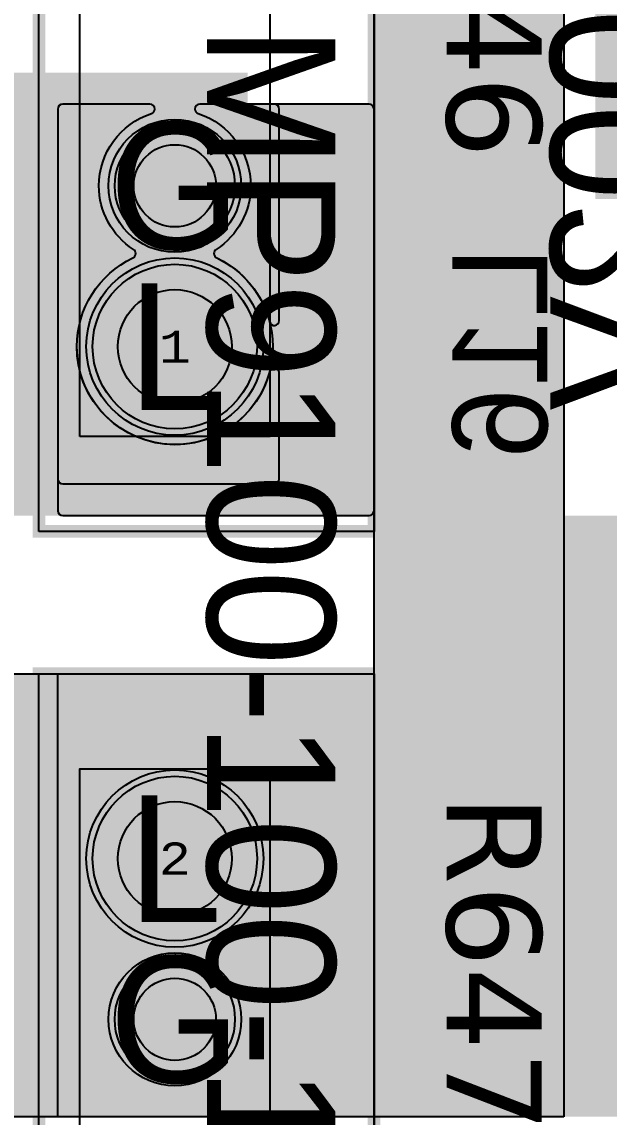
# Model space of a CAD drawing. Extents: x -28 to 199, y -61 to 255.
# Drawn here: x 20.93 to 30.22, y 27.5 to 44.8 of the extents above; entities that cross this region are included whole.
import ezdxf
from ezdxf.enums import TextEntityAlignment as Align

# ---------------------------------------------------------------- set-up
doc = ezdxf.new("R2010")
doc.units = 0
doc.header["$MEASUREMENT"] = 0
for name, color, linetype in [('ASSEMBLY_OUTLINES_TOP', 102, 'CONTINUOUS'), ('ASSEMBLY_PART_NUMBERS_BTM', 191, 'CONTINUOUS'), ('ASSEMBLY_PART_NUMBERS_TOP', 102, 'CONTINUOUS'), ('ASSEMBLY_REF_DES_TOP', 102, 'CONTINUOUS'), ('DRILL_DRAWING', 21, 'CONTINUOUS'), ('GENERATED_SILKSCREEN_BTM', 255, 'CONTINUOUS'), ('GENERATED_SILKSCREEN_TOP', 140, 'CONTINUOUS'), ('MOUNTING_HOLE_PADS_LAYER14', 150, 'CONTINUOUS'), ('MOUNTING_HOLE_PADS_LAYER17', 10, 'CONTINUOUS'), ('MOUNTING_HOLE_PADS_LAYER_2', 230, 'CONTINUOUS'), ('MOUNTING_HOLE_PADS_LAYER_3', 81, 'CONTINUOUS'), ('MOUNTING_HOLES_LAYER_2', 42, 'CONTINUOUS'), ('MOUNTING_HOLES_LAYER_3', 42, 'CONTINUOUS'), ('MOUNTING_HOLES_LAYER_BOT21', 42, 'CONTINUOUS'), ('MOUNTING_HOLES_LAYER_TOP', 42, 'CONTINUOUS'), ('PART_HOLES_LAYER_2', 30, 'CONTINUOUS'), ('PART_HOLES_LAYER_3', 30, 'CONTINUOUS'), ('PART_HOLES_LAYER_BOTTOM', 30, 'CONTINUOUS'), ('PART_HOLES_LAYER_TOP', 30, 'CONTINUOUS'), ('PART_PADS_LAYER_2', 230, 'CONTINUOUS'), ('PART_PADS_LAYER_3', 81, 'CONTINUOUS'), ('PART_PADS_LAYER_BOTTOM', 10, 'CONTINUOUS'), ('PART_PADS_LAYER_TOP', 150, 'CONTINUOUS'), ('PIN_NUMBERS_BTM', 8, 'CONTINUOUS'), ('PIN_NUMBERS_TOP', 8, 'CONTINUOUS'), ('PLACEMENT_OUTLINES_TOP', 130, 'CONTINUOUS'), ('PLANE_DATA_LAYER_2', 230, 'CONTINUOUS'), ('PLANE_DATA_LAYER_3', 81, 'CONTINUOUS'), ('PLANE_DATA_LAYER_BOTTOM', 10, 'CONTINUOUS'), ('PLANE_DATA_LAYER_TOP', 150, 'CONTINUOUS'), ('PLANE_SHAPES_LAYER_2', 230, 'CONTINUOUS'), ('PLANE_SHAPES_LAYER_3', 81, 'CONTINUOUS'), ('PLANE_SHAPES_LAYER_BOTTOM', 10, 'CONTINUOUS'), ('PLANE_SHAPES_LAYER_TOP', 150, 'CONTINUOUS'), ('SILKSCREEN_OUTLINES_TOP', 150, 'CONTINUOUS'), ('SILKSCREEN_REF_DES_BTM', 211, 'CONTINUOUS'), ('SOLDERMASK_PADS_BTM', 12, 'CONTINUOUS'), ('SOLDERMASK_PADS_TOP', 180, 'CONTINUOUS')]:
    doc.layers.add(name, color=color, linetype=linetype)
doc.styles.add('COURIER_NEW', font='COUR.TTF')
doc.styles.add('VERDANA', font='verdana.TTF')
doc.styles.add('VERIBEST_GERBER_0', font='txt')

msp = doc.modelspace()

# ---------------------------------------------------------------- hatches: boundary and pattern name
at = {"layer": 'MOUNTING_HOLES_LAYER_2'}
h = msp.add_hatch(color=256, dxfattribs=at)
edge = h.paths.add_edge_path()
edge.add_arc((23.35, 42.21), 0.65, 0, 360)
h = msp.add_hatch(color=256, dxfattribs=at)
edge = h.paths.add_edge_path()
edge.add_arc((23.35, 29.04), 0.65, 0, 360)
at = {"layer": 'MOUNTING_HOLES_LAYER_3'}
h = msp.add_hatch(color=256, dxfattribs=at)
edge = h.paths.add_edge_path()
edge.add_arc((23.35, 42.21), 0.65, 0, 360)
h = msp.add_hatch(color=256, dxfattribs=at)
edge = h.paths.add_edge_path()
edge.add_arc((23.35, 29.04), 0.65, 0, 360)
at = {"layer": 'MOUNTING_HOLES_LAYER_BOT21'}
h = msp.add_hatch(color=256, dxfattribs=at)
edge = h.paths.add_edge_path()
edge.add_arc((23.35, 42.21), 0.65, 0, 360)
h = msp.add_hatch(color=256, dxfattribs=at)
edge = h.paths.add_edge_path()
edge.add_arc((23.35, 29.04), 0.65, 0, 360)
at = {"layer": 'MOUNTING_HOLES_LAYER_TOP'}
h = msp.add_hatch(color=256, dxfattribs=at)
edge = h.paths.add_edge_path()
edge.add_arc((23.35, 42.21), 0.65, 0, 360)
h = msp.add_hatch(color=256, dxfattribs=at)
edge = h.paths.add_edge_path()
edge.add_arc((23.35, 29.04), 0.65, 0, 360)
at = {"layer": 'PART_HOLES_LAYER_2'}
h = msp.add_hatch(color=256, dxfattribs=at)
edge = h.paths.add_edge_path()
edge.add_arc((23.35, 39.67), 0.9, 0, 360)
h = msp.add_hatch(color=256, dxfattribs=at)
edge = h.paths.add_edge_path()
edge.add_arc((23.35, 31.58), 0.9, 0, 360)
at = {"layer": 'PART_HOLES_LAYER_3'}
h = msp.add_hatch(color=256, dxfattribs=at)
edge = h.paths.add_edge_path()
edge.add_arc((23.35, 39.67), 0.9, 0, 360)
h = msp.add_hatch(color=256, dxfattribs=at)
edge = h.paths.add_edge_path()
edge.add_arc((23.35, 31.58), 0.9, 0, 360)
at = {"layer": 'PART_HOLES_LAYER_BOTTOM'}
h = msp.add_hatch(color=256, dxfattribs=at)
edge = h.paths.add_edge_path()
edge.add_arc((23.35, 39.67), 0.9, 0, 360)
h = msp.add_hatch(color=256, dxfattribs=at)
edge = h.paths.add_edge_path()
edge.add_arc((23.35, 31.58), 0.9, 0, 360)
at = {"layer": 'PART_HOLES_LAYER_TOP'}
h = msp.add_hatch(color=256, dxfattribs=at)
edge = h.paths.add_edge_path()
edge.add_arc((23.35, 39.67), 0.9, 0, 360)
h = msp.add_hatch(color=256, dxfattribs=at)
edge = h.paths.add_edge_path()
edge.add_arc((23.35, 31.58), 0.9, 0, 360)
at = {"layer": 'PLANE_DATA_LAYER_2'}
h = msp.add_hatch(color=256, dxfattribs=at)
h.paths.add_polyline_path([(46.5, 27.5762, -0.41421356), (46.4238, 27.5), (21.5762, 27.5, -0.41421356), (21.5, 27.5762), (21.5, 34.4238, -0.41421356), (21.5762, 34.5), (26.49999, 34.5, 0.41421356), (26.5, 34.50001), (26.5, 45.99999, 0.41421356), (26.49999, 46), (23.74418, 46, -0.85414669), (23.72064, 46.14867, 0.60021334), (24.09074, 48.23409, -0.23032383), (24.06158, 48.29404, -0.2813093), (24.103, 48.36184, 0.2813097), (25, 49.83, 1), (21.7, 49.83, 0.2813097), (22.597, 48.36184, -0.2813093), (22.63842, 48.29404, -0.23032383), (22.60926, 48.23409, 0.60021343), (22.97936, 46.14867, -0.85414669), (22.95582, 46), (20.0762, 46, -0.41421356), (20, 46.0762), (20, 49.5), (20, 49.5), (18.02232, 51.47768, -0.19890996), (18, 51.53156), (18, 51.53156), (18, 61.4238, -0.41421356), (18.0762, 61.5), (21.73728, 61.5, -0.91196104), (21.75123, 61.34889, 0.64548235), (21.20891, 59.13617, -0.71271133), (21.1619, 59), (21.00001, 59, 0.41421356), (21, 58.99999), (21, 53.00001, 0.41421356), (21.00001, 53), (29.4238, 53, -0.41421356), (29.5, 52.9238), (29.5, 37.00001, 0.41421356), (29.50001, 37), (46.4238, 37, -0.41421356), (46.5, 36.9238)], flags=0)
h.paths.add_polyline_path([(24.103, 30.11184, 0.2813097), (25, 31.58, 1), (21.7, 31.58, 0.2813097), (22.597, 30.11184, -0.2813093), (22.63842, 30.04404, -0.23032383), (22.60926, 29.98409, 2.89452841), (24.09074, 29.98409, -0.23032383), (24.06158, 30.04404, -0.2813093)], flags=0)
h = msp.add_hatch(color=256, dxfattribs=at)
h.paths.add_polyline_path([(34.5, 9.5762, -0.41421356), (34.4238, 9.5), (21.5762, 9.5, -0.41421356), (21.5, 9.5762), (21.5, 20.99999, 0.41421356), (21.49999, 21), (16.0762, 21, -0.41421356), (16, 21.0762), (16, 43.9238, -0.41421356), (16.0762, 44), (24.4238, 44, -0.41421356), (24.5, 43.9238), (24.5, 42.89967, -0.74869919), (24.35968, 42.85849, 1.18303332), (22.60926, 41.26591, -0.23032383), (22.63842, 41.20596, -0.2813093), (22.597, 41.13816, 0.2813097), (21.7, 39.67, 0.62770456), (24.3764, 38.3781, -0.62770549), (24.5, 38.31844), (24.5, 37.0762, -0.41421356), (24.4238, 37), (19.00001, 37, 0.41421356), (19, 36.99999), (19, 25.50001, 0.41421356), (19.00001, 25.5), (25.4238, 25.5, -0.41421356), (25.5, 25.4238), (25.5, 11.50001, 0.41421356), (25.50001, 11.5), (32.69797, 11.5, -0.16380474), (32.74406, 11.48449, 0.3366467), (34.25594, 11.48449, -0.16380474), (34.30203, 11.5), (34.4238, 11.5, -0.41421356), (34.5, 11.4238)], flags=0)
h.paths.add_polyline_path([(21.7, 21.42, 1), (25, 21.42, 0.2813097), (24.103, 22.88816, -0.2813093), (24.06158, 22.95596, -0.23032383), (24.09074, 23.01591, 2.89452841), (22.60926, 23.01591, -0.23032383), (22.63842, 22.95596, -0.2813093), (22.597, 22.88816, 0.2813097)], flags=0)
for points in [[(23.35, 42.21), (22.43663, 43.10132)], [(23.35, 42.21), (24.12812, 43.22154)], [(23.35, 42.21), (22.35777, 41.4074)], [(23.35, 39.67), (22.28516, 41.02863)], [(23.35, 39.67), (21.8823, 38.76137)], [(23.35, 39.67), (24.09135, 38.1111)], [(23.35, 31.58), (22.12939, 32.80061)], [(23.35, 31.58), (24.57061, 32.80061)], [(23.35, 31.58), (22.12939, 30.35939)], [(23.35, 31.58), (24.57061, 30.35939)], [(23.35, 29.04), (22.35289, 29.83653)], [(23.35, 29.04), (24.34711, 29.83653)], [(23.35, 29.04), (22.44759, 28.13759)], [(23.35, 29.04), (24.25241, 28.13759)]]:
    msp.add_hatch(color=256, dxfattribs=at).paths.add_polyline_path(points, is_closed=False, flags=0)
at = {"layer": 'PLANE_DATA_LAYER_3'}
h = msp.add_hatch(color=256, dxfattribs=at)
h.paths.add_polyline_path([(46.5, 27.5762, -0.41421356), (46.4238, 27.5), (21.5762, 27.5, -0.41421356), (21.5, 27.5762), (21.5, 34.4238, -0.41421356), (21.5762, 34.5), (26.49999, 34.5, 0.41421356), (26.5, 34.50001), (26.5, 45.99999, 0.41421356), (26.49999, 46), (23.74418, 46, -0.85414669), (23.72064, 46.14867, 0.60021334), (24.09074, 48.23409, -0.23032383), (24.06158, 48.29404, -0.2813093), (24.103, 48.36184, 0.2813097), (25, 49.83, 1), (21.7, 49.83, 0.2813097), (22.597, 48.36184, -0.2813093), (22.63842, 48.29404, -0.23032383), (22.60926, 48.23409, 0.60021343), (22.97936, 46.14867, -0.85414669), (22.95582, 46), (20.0762, 46, -0.41421356), (20, 46.0762), (20, 49.5), (20, 49.5), (16.27232, 53.22768, -0.19890996), (16.25, 53.28156), (16.25, 53.28156), (16.25, 61.4238, -0.41421356), (16.3262, 61.5), (21.73728, 61.5, -0.91196104), (21.75123, 61.34889, 0.64548235), (21.20891, 59.13617, -0.71271133), (21.1619, 59), (21.00001, 59, 0.41421356), (21, 58.99999), (21, 53.00001, 0.41421356), (21.00001, 53), (29.4238, 53, -0.41421356), (29.5, 52.9238), (29.5, 37.00001, 0.41421356), (29.50001, 37), (46.4238, 37, -0.41421356), (46.5, 36.9238)], flags=0)
h.paths.add_polyline_path([(24.103, 30.11184, 0.2813097), (25, 31.58, 1), (21.7, 31.58, 0.2813097), (22.597, 30.11184, -0.2813093), (22.63842, 30.04404, -0.23032383), (22.60926, 29.98409, 2.89452841), (24.09074, 29.98409, -0.23032383), (24.06158, 30.04404, -0.2813093)], flags=0)
h = msp.add_hatch(color=256, dxfattribs=at)
h.paths.add_polyline_path([(34.5, 9.0762, -0.41421356), (34.4238, 9), (21.5762, 9, -0.41421356), (21.5, 9.0762), (21.5, 20.99999, 0.41421356), (21.49999, 21), (16.0762, 21, -0.41421356), (16, 21.0762), (16, 43.9238, -0.41421356), (16.0762, 44), (24.4238, 44, -0.41421356), (24.5, 43.9238), (24.5, 42.89967, -0.74869919), (24.35968, 42.85849, 1.18303332), (22.60926, 41.26591, -0.23032383), (22.63842, 41.20596, -0.2813093), (22.597, 41.13816, 0.2813097), (21.7, 39.67, 0.62770456), (24.3764, 38.3781, -0.62770549), (24.5, 38.31844), (24.5, 37.0762, -0.41421356), (24.4238, 37), (19.00001, 37, 0.41421356), (19, 36.99999), (19, 25.50001, 0.41421356), (19.00001, 25.5), (25.4238, 25.5, -0.41421356), (25.5, 25.4238), (25.5, 11.50001, 0.41421356), (25.50001, 11.5), (32.69797, 11.5, -0.16380474), (32.74406, 11.48449, 0.3366467), (34.25594, 11.48449, -0.16380474), (34.30203, 11.5), (34.4238, 11.5, -0.41421356), (34.5, 11.4238)], flags=0)
h.paths.add_polyline_path([(21.7, 21.42, 1), (25, 21.42, 0.2813097), (24.103, 22.88816, -0.2813093), (24.06158, 22.95596, -0.23032383), (24.09074, 23.01591, 2.89452841), (22.60926, 23.01591, -0.23032383), (22.63842, 22.95596, -0.2813093), (22.597, 22.88816, 0.2813097)], flags=0)
for points in [[(23.35, 42.21), (22.43663, 43.10132)], [(23.35, 42.21), (24.12812, 43.22154)], [(23.35, 42.21), (22.35777, 41.4074)], [(23.35, 39.67), (22.28516, 41.02863)], [(23.35, 39.67), (21.8823, 38.76137)], [(23.35, 39.67), (24.09135, 38.1111)], [(23.35, 31.58), (22.12939, 32.80061)], [(23.35, 31.58), (24.57061, 32.80061)], [(23.35, 31.58), (22.12939, 30.35939)], [(23.35, 31.58), (24.57061, 30.35939)], [(23.35, 29.04), (22.35289, 29.83653)], [(23.35, 29.04), (24.34711, 29.83653)], [(23.35, 29.04), (22.44759, 28.13759)], [(23.35, 29.04), (24.25241, 28.13759)]]:
    msp.add_hatch(color=256, dxfattribs=at).paths.add_polyline_path(points, is_closed=False, flags=0)
at = {"layer": 'PLANE_DATA_LAYER_BOTTOM'}
h = msp.add_hatch(color=256, dxfattribs=at)
h.paths.add_polyline_path([(52.5, 48.5762, -0.41421356), (52.4238, 48.5), (52.1762, 48.5, -0.41421356), (52.1, 48.5762), (52.1, 49.75, 0.41421356), (51.65, 50.2), (49.35, 50.2, 0.41421356), (48.9, 49.75), (48.9, 48.5762, -0.41421356), (48.8238, 48.5), (46.50001, 48.5, 0.41421356), (46.5, 48.49999), (46.5, 42.0762, -0.41421356), (46.4238, 42), (30.0762, 42, -0.41421356), (30, 42.0762), (30, 52.99999, 0.41421356), (29.99999, 53), (20.50001, 53, 0.41421356), (20.5, 52.99999), (20.5, 46.2119, -0.72419469), (20.36243, 46.16673, 0.23845793), (20, 46.35), (18.6, 46.35, 0.41421356), (18.15, 45.9), (18.15, 43.1, 0.41421356), (18.6, 42.65), (20, 42.65, 0.23845793), (20.36243, 42.83327, -0.72419469), (20.5, 42.7881), (20.5, 41.7119, -0.72419469), (20.36243, 41.66673, 0.23845793), (20, 41.85), (18.6, 41.85, 0.41421356), (18.15, 41.4), (18.15, 38.6, 0.41421356), (18.6, 38.15), (20, 38.15, 0.23845793), (20.36243, 38.33327, -0.72419469), (20.5, 38.2881), (20.5, 37.0762, -0.41421356), (20.4238, 37), (18.50001, 37, 0.41421356), (18.5, 36.99999), (18.5, 20.5762, -0.41421356), (18.4238, 20.5), (6.64228, 20.5, -0.58046991), (6.57665, 20.61491, 0.4717279), (5.91761, 22.42818, -0.70651223), (5.91761, 22.57182, 0.70650779), (5.91761, 24.92818, -0.70651223), (5.91761, 25.07182, 0.81841121), (5.57182, 27.49793, -0.39747485), (5.5, 27.57401), (5.5, 28.4238, -0.41421356), (5.5762, 28.5), (15.99999, 28.5, 0.41421356), (16, 28.50001), (16, 46.97289, -0.61208009), (16.12086, 47.03464, 1.95755163), (16.12086, 49.46536, -0.61208009), (16, 49.52711), (16, 62.73184, -0.49638866), (16.09669, 62.80524, 1.31738716), (16.09669, 65.69476, -0.49638866), (16, 65.76816), (16, 84.48184, -0.49638866), (16.09669, 84.55524, 1.31738716), (16.09669, 87.44476, -0.49638866), (16, 87.51816), (16, 99.91792, -0.16485199), (16.0157, 99.96425, 0.09606702), (16.14299, 100.21988, -0.38822383), (16.23013, 100.27448, 1.25674528), (16.09669, 103.19476, -0.49638866), (16, 103.26816), (16, 116.16792, -0.16485199), (16.0157, 116.21425, 0.09606702), (16.14299, 116.46988, -0.38822383), (16.23013, 116.52448, 1.25674611), (16.09669, 119.44476, -0.49638866), (16, 119.51816), (16, 131.9238, -0.41421356), (16.0762, 132), (20.4238, 132, -0.41421356), (20.5, 131.9238), (20.5, 131.4619, -0.72419469), (20.36243, 131.41673, 0.23845793), (20, 131.6), (18.6, 131.6, 0.41421356), (18.15, 131.15), (18.15, 128.35, 0.41421356), (18.6, 127.9), (20, 127.9, 0.23845793), (20.36243, 128.08327, -0.72419469), (20.5, 128.0381), (20.5, 127.2119, -0.72419469), (20.36243, 127.16673, 0.23845793), (20, 127.35), (18.6, 127.35, 0.41421356), (18.15, 126.9), (18.15, 124.1, 0.41421356), (18.6, 123.65), (20, 123.65, 0.23845793), (20.36243, 123.83327, -0.72419469), (20.5, 123.7881), (20.5, 115.9619, -0.72419469), (20.36243, 115.91673, 0.23845793), (20, 116.1), (18.6, 116.1, 0.41421356), (18.15, 115.65), (18.15, 112.85, 0.41421356), (18.6, 112.4), (20, 112.4, 0.23845793), (20.36243, 112.58327, -0.72419469), (20.5, 112.5381), (20.5, 111.7119, -0.72419469), (20.36243, 111.66673, 0.23845793), (20, 111.85), (18.6, 111.85, 0.41421356), (18.15, 111.4), (18.15, 108.6, 0.41421356), (18.6, 108.15), (20, 108.15, 0.23845793), (20.36243, 108.33327, -0.72419469), (20.5, 108.2881), (20.5, 99.7119, -0.72419469), (20.36243, 99.66673, 0.23845793), (20, 99.85), (18.6, 99.85, 0.41421356), (18.15, 99.4), (18.15, 96.6, 0.41421356), (18.6, 96.15), (20, 96.15, 0.23845793), (20.36243, 96.33327, -0.72419469), (20.5, 96.2881), (20.5, 95.4619, -0.72419469), (20.36243, 95.41673, 0.23845793), (20, 95.6), (18.6, 95.6, 0.41421356), (18.15, 95.15), (18.15, 92.35, 0.41421356), (18.6, 91.9), (20, 91.9, 0.23845793), (20.36243, 92.08327, -0.72419469), (20.5, 92.0381), (20.5, 83.9619, -0.72419469), (20.36243, 83.91673, 0.23845793), (20, 84.1), (18.6, 84.1, 0.41421356), (18.15, 83.65), (18.15, 80.85, 0.41421356), (18.6, 80.4), (20, 80.4, 0.23845793), (20.36243, 80.58327, -0.72419469), (20.5, 80.5381), (20.5, 79.7119, -0.72419469), (20.36243, 79.66673, 0.23845793), (20, 79.85), (18.6, 79.85, 0.41421356), (18.15, 79.4), (18.15, 76.6, 0.41421356), (18.6, 76.15), (20, 76.15, 0.23845793), (20.36243, 76.33327, -0.72419469), (20.5, 76.2881), (20.5, 73.50001, 0.41421356), (20.50001, 73.5), (25.4238, 73.5, -0.41421356), (25.5, 73.4238), (25.5, 69.5762, -0.41421356), (25.4238, 69.5), (20.50001, 69.5, 0.41421356), (20.5, 69.49999), (20.5, 61.7119, -0.72419469), (20.36243, 61.66673, 0.23845793), (20, 61.85), (18.6, 61.85, 0.41421356), (18.15, 61.4), (18.15, 58.6, 0.41421356), (18.6, 58.15), (20, 58.15, 0.23845793), (20.36243, 58.33327, -0.72419469), (20.5, 58.2881), (20.5, 57.4619, -0.72419469), (20.36243, 57.41673, 0.23845793), (20, 57.6), (18.6, 57.6, 0.41421356), (18.15, 57.15), (18.15, 54.35, 0.41421356), (18.6, 53.9), (20, 53.9, 0.41421356), (20.45, 54.35), (20.45, 55.4238, -0.41421356), (20.5262, 55.5), (32.4238, 55.5, -0.41421356), (32.5, 55.4238), (32.5, 54.12765, -0.70522987), (32.36477, 54.07945, 1.07663199), (31.49606, 53.25634, -0.44191028), (31.49606, 53.14366, 1.8047934), (32.47571, 52.86898, -0.07149042), (32.47263, 52.89044), (32.47263, 52.89044, -0.27132328), (32.51156, 52.9569), (32.57106, 52.99027, -0.12845176), (32.60833, 53), (32.66191, 53, -0.41421356), (32.73811, 52.9238), (32.73811, 52.9238, -0.08452677), (32.73381, 52.89858, 1.41045928), (33.86619, 52.89858, -0.08452677), (33.86189, 52.9238), (33.86189, 52.9238, -0.41421356), (33.93809, 53), (48.7738, 53, -0.41421356), (48.85, 52.9238), (48.85, 51.3, 0.41421356), (49.3, 50.85), (51.2, 50.85, 0.41421356), (51.65, 51.3), (51.65, 52.9238, -0.41421356), (51.7262, 53), (52.4238, 53, -0.41421356), (52.5, 52.9238)], flags=0)
h.paths.add_polyline_path([(16.4, 20.9, 0.41421356), (16.85, 21.35), (16.85, 22.75, 0.41421356), (16.4, 23.2), (13.6, 23.2, 0.41421356), (13.15, 22.75), (13.15, 21.35, 0.41421356), (13.6, 20.9)], flags=0)
h.paths.add_polyline_path([(16.75, 69, -1), (19.75, 69, -1)], flags=0)
h.paths.add_polyline_path([(17, 89.5, -1), (20, 89.5, -1)], flags=0)
h.paths.add_polyline_path([(22.2, 71.54, -1), (25.3, 71.54, -1)], flags=0)
h.paths.add_polyline_path([(45, 43.925, 0.41421356), (45.75, 44.675), (45.75, 47.675, 0.41421356), (45, 48.425), (33, 48.425, 0.41421356), (32.25, 47.675), (32.25, 44.675, 0.41421356), (33, 43.925)], flags=0)
msp.add_hatch(color=256, dxfattribs=at).paths.add_polyline_path([(26.5, 43.4238, 0.41421356), (26.4238, 43.5), (23.74418, 43.5, 0.41421356), (23.66798, 43.4238, 0.32496189), (23.72064, 43.35133, -0.32496292), (24.55, 42.21, -0.25386044), (24.00397, 41.20386, 0.25386118), (23.9693, 41.13997, 0.2899551), (24.01291, 41.07109, -0.28995602), (24.9, 39.67), (24.9, 39.67, -1), (21.8, 39.67), (21.8, 39.67, -0.28995602), (22.68709, 41.07109, 0.2899551), (22.7307, 41.13997, 0.25386118), (22.69603, 41.20386, -0.25386044), (22.15, 42.21, -0.32496292), (22.97936, 43.35133, 0.32496189), (23.03202, 43.4238, 0.41421356), (22.95582, 43.5), (21.5762, 43.5, 0.41421356), (21.5, 43.4238), (21.5, 37.0762, 0.41421356), (21.5762, 37), (26.4238, 37, 0.41421356), (26.5, 37.0762)], flags=0)
for points in [[(23.35, 42.21), (22.40829, 43.07132)], [(23.35, 42.21), (24.29171, 43.07132)], [(23.35, 42.21), (22.38251, 41.37774)], [(23.35, 42.21), (24.31749, 41.37774)], [(23.35, 39.67), (22.2001, 40.8199)], [(23.35, 39.67), (24.4999, 40.8199)], [(23.35, 39.67), (22.2001, 38.5201)], [(23.35, 39.67), (24.4999, 38.5201)], [(23.35, 31.58), (22.2001, 32.7299)], [(23.35, 31.58), (24.4999, 32.7299)], [(23.35, 31.58), (22.2001, 30.4301)], [(23.35, 31.58), (24.4999, 30.4301)], [(23.35, 29.04), (22.42621, 29.92051)], [(23.35, 29.04), (24.35865, 29.82186)], [(23.35, 29.04), (22.26697, 28.36493)]]:
    msp.add_hatch(color=256, dxfattribs=at).paths.add_polyline_path(points, is_closed=False, flags=0)
h = msp.add_hatch(color=256, dxfattribs=at)
h.paths.add_polyline_path([(61.25, 33.5762, -0.41421356), (61.1738, 33.5), (52.12624, 33.5, -0.54958845), (52.05727, 33.60861, 0.1102702), (52.1, 33.8), (52.1, 35, 0.41421356), (51.65, 35.45), (49.35, 35.45, 0.41421356), (48.9, 35), (48.9, 33.8, 0.1102702), (48.94273, 33.60861, -0.54959232), (48.87376, 33.5), (46.50001, 33.5, 0.41421356), (46.5, 33.49999), (46.5, 28.0762, -0.41421356), (46.4238, 28), (24.18653, 28, -0.69400656), (24.13658, 28.13375, 0.49869453), (24.00397, 30.04614, -0.58702885), (24.01291, 30.17891, 0.28995602), (24.9, 31.58), (24.9, 31.58, 1), (21.8, 31.58), (21.8, 31.58, 0.28995602), (22.68709, 30.17891, -0.58702833), (22.69603, 30.04614, 0.49869453), (22.56342, 28.13375, -0.69400656), (22.51347, 28), (21.0762, 28, -0.41421356), (21, 28.0762), (21, 34.4238, -0.41421356), (21.0762, 34.5), (29.99999, 34.5, 0.41421356), (30, 34.50001), (30, 35.9238, -0.41421356), (30.0762, 36), (48.49999, 36, 0.41421356), (48.5, 36.00001), (48.5, 39.4238, -0.41421356), (48.5762, 39.5), (49.02434, 39.5, -0.41421356), (49.10054, 39.4238), (49.10054, 39.4238, -0.0113128), (49.10046, 39.42035, 0.01131213), (49.1, 39.4), (49.1, 37.3, 0.41421356), (49.55, 36.85), (51.45, 36.85, 0.41421356), (51.9, 37.3), (51.9, 39.4, 0.01131213), (51.89954, 39.42035, -0.0113128), (51.89946, 39.4238), (51.89946, 39.4238, -0.41421356), (51.97566, 39.5), (61.1738, 39.5, -0.41421356), (61.25, 39.4238)], flags=0)
h.paths.add_polyline_path([(45, 28.575, 0.41421356), (45.75, 29.325), (45.75, 32.325, 0.41421356), (45, 33.075), (33, 33.075, 0.41421356), (32.25, 32.325), (32.25, 29.325, 0.41421356), (33, 28.575)], flags=0)
at = {"layer": 'PLANE_DATA_LAYER_TOP'}
h = msp.add_hatch(color=256, dxfattribs=at)
h.paths.add_polyline_path([(46.5, 27.5762, -0.41421356), (46.4238, 27.5), (20.00001, 27.5, 0.41421356), (20, 27.49999), (20, 6.89228, -0.58046991), (19.88509, 6.82665, 0.4717279), (18.07182, 6.16761, -0.70651223), (17.92818, 6.16761, 0.70650779), (15.57182, 6.16761, -0.70651223), (15.42818, 6.16761, 0.47172813), (13.61491, 6.82665, -0.58046991), (13.5, 6.89228), (13.5, 16.96844), (13.5, 16.96844, -0.19890996), (13.52232, 17.02232), (14.5, 18), (16.5, 20), (16.5, 20), (16.5, 27.96844), (16.5, 27.96844, -0.19890996), (16.52232, 28.02232), (19.5, 31), (19.5, 31), (19.5, 34.4238, -0.41421356), (19.5762, 34.5), (26.49999, 34.5, 0.41421356), (26.5, 34.50001), (26.5, 45.49999, 0.41421356), (26.49999, 45.5), (20.0762, 45.5, -0.41421356), (20, 45.5762), (20, 49.5), (20, 49.5), (18.02232, 51.47768, -0.19890996), (18, 51.53156), (18, 51.53156), (18, 61.4238, -0.41421356), (18.0762, 61.5), (21.73728, 61.5, -0.91196104), (21.75123, 61.34889, 0.64548235), (21.20891, 59.13617, -0.71271133), (21.1619, 59), (20.25001, 59, 0.41421356), (20.25, 58.99999), (20.25, 53.00001, 0.41421356), (20.25001, 53), (29.4238, 53, -0.41421356), (29.5, 52.9238), (29.5, 37.00001, 0.41421356), (29.50001, 37), (46.4238, 37, -0.41421356), (46.5, 36.9238)], flags=0)
h.paths.add_polyline_path([(14.5, 13, -1), (16.5, 13, -1)], flags=0)
h.paths.add_polyline_path([(24.01291, 30.17891, 0.28995602), (24.9, 31.58), (24.9, 31.58, 1), (21.8, 31.58), (21.8, 31.58, 0.28995602), (22.68709, 30.17891, -0.58702833), (22.69603, 30.04614, 3.37344813), (24.00397, 30.04614, -0.58702885)], flags=0)
h.paths.add_polyline_path([(24.01291, 48.42891, 0.28995602), (24.9, 49.83), (24.9, 49.83, 1), (21.8, 49.83), (21.8, 49.83, 0.28995602), (22.68709, 48.42891, -0.58702833), (22.69603, 48.29614, 3.37344813), (24.00397, 48.29614, -0.58702885)], flags=0)
for points in [[(25, 39.26051, 0.88019918), (24.85006, 39.2797, -0.8801885), (21.8, 39.67), (21.8, 39.67, -0.28995602), (22.68709, 41.07109, 0.2899551), (22.7307, 41.13997, 0.25386118), (22.69603, 41.20386, -0.25386044), (22.15, 42.21, -0.32496292), (22.97936, 43.35133, 0.32496189), (23.03202, 43.4238, 0.41421356), (22.95582, 43.5), (21.5762, 43.5, 0.41421356), (21.5, 43.4238), (21.5, 37.5762, 0.41421356), (21.5762, 37.5), (24.9238, 37.5, 0.41421356), (25, 37.5762), (25, 39.26051)], [(25, 43.4238, 0.41421356), (24.9238, 43.5), (23.74418, 43.5, 0.41421356), (23.66798, 43.4238, 0.32496189), (23.72064, 43.35133, -0.32496292), (24.55, 42.21, -0.25386044), (24.00397, 41.20386, 0.25386118), (23.9693, 41.13997, 0.2899551), (24.01291, 41.07109, -0.22212935), (24.85006, 40.0603, 0.88019918), (25, 40.07948), (25, 40.07949)]]:
    msp.add_hatch(color=256, dxfattribs=at).paths.add_polyline_path(points, flags=0)
for points in [[(23.35, 42.21), (22.40829, 43.07132)], [(23.35, 42.21), (24.29171, 43.07132)], [(23.35, 42.21), (22.38251, 41.37774)], [(23.35, 42.21), (24.31749, 41.37774)], [(23.35, 39.67), (22.2001, 40.8199)], [(23.35, 39.67), (24.4999, 40.8199)], [(23.35, 39.67), (22.2001, 38.5201)], [(23.35, 39.67), (24.4999, 38.5201)], [(23.35, 31.58), (22.2001, 32.7299)], [(23.35, 31.58), (24.4999, 32.7299)], [(23.35, 31.58), (22.2001, 30.4301)], [(23.35, 31.58), (24.4999, 30.4301)], [(23.35, 29.04), (22.38251, 29.87226)], [(23.35, 29.04), (24.31749, 29.87226)], [(23.35, 29.04), (22.44759, 28.13759)], [(23.35, 29.04), (24.25241, 28.13759)]]:
    msp.add_hatch(color=256, dxfattribs=at).paths.add_polyline_path(points, is_closed=False, flags=0)
at = {"layer": 'PLANE_SHAPES_LAYER_2'}
msp.add_hatch(color=256, dxfattribs=at).paths.add_polyline_path([(29.5, 27.5), (21.5, 27.5), (21.5, 34.5), (26.5, 34.5), (26.5, 46), (20, 46), (20, 49.5), (18, 51.5), (18, 61.5), (23, 61.5), (23, 59), (21, 59), (21, 53), (29.5, 53)], flags=0)
at = {"layer": 'PLANE_SHAPES_LAYER_3'}
msp.add_hatch(color=256, dxfattribs=at).paths.add_polyline_path([(29.5, 27.5), (21.5, 27.5), (21.5, 34.5), (26.5, 34.5), (26.5, 46), (20, 46), (20, 49.5), (16.25, 53.25), (16.25, 61.5), (23, 61.5), (23, 59), (21, 59), (21, 53), (29.5, 53)], flags=0)
at = {"layer": 'PLANE_SHAPES_LAYER_TOP'}
msp.add_hatch(color=256, dxfattribs=at).paths.add_polyline_path([(29.5, 27.5), (19.5, 27.5), (19.5, 34.5), (26.5, 34.5), (26.5, 45.5), (20, 45.5), (20, 49.5), (18, 51.5), (18, 61.5), (22, 61.5), (22, 59), (20.25, 59), (20.25, 53), (29.5, 53)], flags=0)

# ---------------------------------------------------------------- linework, layer by layer
at = {"layer": 'ASSEMBLY_OUTLINES_TOP'}
msp.add_lwpolyline([(26.5, 17), (26.5, 102), (111.5, 102), (111.5, 17)], close=True, dxfattribs=at)
at = {"layer": 'ASSEMBLY_OUTLINES_TOP', "const_width": 0.2}
for points in [[(21.2, 36.75), (21.2, 52.75), (26.5, 52.75), (26.5, 36.75)], [(21.2, 18.5), (21.2, 34.5), (26.5, 34.5), (26.5, 18.5)]]:
    msp.add_lwpolyline(points, close=True, dxfattribs=at)
at = {"layer": 'GENERATED_SILKSCREEN_BTM', "const_width": 0.15}
for points in [[(29.204, 41.049), (29.216, 41.046), (29.2235, 41.037), (29.2325, 41.0295), (29.234, 41.019), (29.234, 40.0065), (29.2325, 39.996), (29.225, 39.987), (29.2145, 39.9825), (29.204, 39.981), (29.192, 39.9825), (29.1815, 39.987), (29.1755, 39.996), (29.1725, 40.0065), (29.1725, 40.986), (27.764, 40.986), (27.7535, 40.989), (27.7445, 40.9965), (27.74, 41.007), (27.7385, 41.019), (27.74, 41.0295), (27.7445, 41.0385), (27.7535, 41.046), (27.764, 41.049), (29.204, 41.049)], [(29.1725, 39.414), (29.1755, 39.426), (29.1815, 39.432), (29.192, 39.4365), (29.204, 39.438), (29.2145, 39.4365), (29.225, 39.432), (29.2325, 39.426), (29.234, 39.414), (29.234, 38.829), (29.2325, 38.8185), (29.225, 38.8095), (29.2145, 38.805), (29.204, 38.8035), (29.192, 38.805), (29.1815, 38.8095), (29.1755, 38.8185), (29.1725, 38.829), (29.1725, 39.093), (27.764, 39.093), (27.7535, 39.0945), (27.746, 39.099), (27.7415, 39.1065), (27.74, 39.117), (27.7385, 39.1245), (27.7385, 39.132), (27.7415, 39.138), (27.7475, 39.144), (28.1585, 39.4365), (28.169, 39.441), (28.1795, 39.441), (28.1885, 39.4365), (28.196, 39.429), (28.202, 39.42), (28.205, 39.4095), (28.205, 39.4035), (28.202, 39.399), (28.199, 39.3945), (28.1945, 39.3915), (27.8585, 39.1515), (29.1725, 39.1515), (29.1725, 39.414)], [(27.74, 37.4565), (27.9455, 37.2045), (27.953, 37.197), (27.965, 37.1955), (27.9725, 37.197), (27.9815, 37.2), (27.9875, 37.2045), (27.9935, 37.212), (27.998, 37.2195), (27.9995, 37.227), (27.9995, 37.2345), (27.995, 37.2405), (27.7955, 37.4865), (27.7955, 37.9725), (27.9845, 38.2035), (28.523, 38.2035), (28.3565, 37.9995), (28.355, 37.9935), (28.3535, 37.9905), (28.3535, 37.989), (28.352, 37.989), (28.3505, 37.9815), (28.3505, 37.476), (28.352, 37.47), (28.3535, 37.4685), (28.3535, 37.467), (28.355, 37.4625), (28.3565, 37.4565), (28.5605, 37.2045), (28.565, 37.203), (28.5665, 37.2), (28.568, 37.1985), (28.571, 37.1985), (28.5815, 37.1955), (28.586, 37.194), (28.9985, 37.194), (29.006, 37.1955), (29.012, 37.1985), (29.018, 37.2), (29.0225, 37.2045), (29.228, 37.4565), (29.231, 37.464), (29.2325, 37.4655), (29.2325, 37.4685), (29.234, 37.4715), (29.234, 37.473), (29.234, 37.476), (29.234, 37.9815), (29.2325, 37.9875), (29.231, 37.9935), (29.228, 37.9995), (29.0225, 38.2515), (29.0195, 38.2545), (29.018, 38.2575), (29.0135, 38.2605), (29.003, 38.2635), (28.9985, 38.265), (27.9695, 38.265), (27.962, 38.2635), (27.956, 38.2605), (27.953, 38.2575), (27.95, 38.2545), (27.9455, 38.2515), (27.74, 37.9995), (27.7385, 37.9935), (27.737, 37.989), (27.7355, 37.9875), (27.734, 37.9815), (27.734, 37.476), (27.7355, 37.47), (27.7355, 37.4685), (27.737, 37.467), (27.7385, 37.4625), (27.74, 37.4565)], [(28.601, 38.2035), (28.9835, 38.2035), (29.1725, 37.9725), (29.1725, 37.488), (28.9835, 37.254), (28.601, 37.254), (28.4105, 37.488), (28.4105, 37.9725), (28.601, 38.2035)]]:
    msp.add_lwpolyline(points, dxfattribs=at)
at = {"layer": 'GENERATED_SILKSCREEN_TOP', "const_width": 0.15}
for points in [[(21.2, 36.75), (21.2, 52.75), (26.5, 52.75), (26.5, 36.75)], [(21.2, 18.5), (21.2, 34.5), (26.5, 34.5), (26.5, 18.5)]]:
    msp.add_lwpolyline(points, close=True, dxfattribs=at)
at = {"layer": 'MOUNTING_HOLE_PADS_LAYER14'}
for centre in [(23.35, 42.21), (23.35, 29.04)]:
    msp.add_circle(centre, 0.95, dxfattribs=at)
at = {"layer": 'MOUNTING_HOLE_PADS_LAYER17'}
for centre in [(23.35, 42.21), (23.35, 29.04)]:
    msp.add_circle(centre, 0.95, dxfattribs=at)
at = {"layer": 'MOUNTING_HOLE_PADS_LAYER_2'}
for centre in [(23.35, 42.21), (23.35, 29.04)]:
    msp.add_circle(centre, 0.95, dxfattribs=at)
at = {"layer": 'MOUNTING_HOLE_PADS_LAYER_3'}
for centre in [(23.35, 42.21), (23.35, 29.04)]:
    msp.add_circle(centre, 0.95, dxfattribs=at)
at = {"layer": 'MOUNTING_HOLES_LAYER_2'}
for centre in [(23.35, 42.21), (23.35, 29.04)]:
    msp.add_circle(centre, 0.65, dxfattribs=at)
at = {"layer": 'MOUNTING_HOLES_LAYER_3'}
for centre in [(23.35, 42.21), (23.35, 29.04)]:
    msp.add_circle(centre, 0.65, dxfattribs=at)
at = {"layer": 'MOUNTING_HOLES_LAYER_BOT21'}
for centre in [(23.35, 42.21), (23.35, 29.04)]:
    msp.add_circle(centre, 0.65, dxfattribs=at)
at = {"layer": 'MOUNTING_HOLES_LAYER_TOP'}
for centre in [(23.35, 42.21), (23.35, 29.04)]:
    msp.add_circle(centre, 0.65, dxfattribs=at)
at = {"layer": 'PART_HOLES_LAYER_2'}
for centre in [(23.35, 39.67), (23.35, 31.58)]:
    msp.add_circle(centre, 0.9, dxfattribs=at)
at = {"layer": 'PART_HOLES_LAYER_3'}
for centre in [(23.35, 39.67), (23.35, 31.58)]:
    msp.add_circle(centre, 0.9, dxfattribs=at)
at = {"layer": 'PART_HOLES_LAYER_BOTTOM'}
for centre in [(23.35, 39.67), (23.35, 31.58)]:
    msp.add_circle(centre, 0.9, dxfattribs=at)
at = {"layer": 'PART_HOLES_LAYER_TOP'}
for centre in [(23.35, 39.67), (23.35, 31.58)]:
    msp.add_circle(centre, 0.9, dxfattribs=at)
at = {"layer": 'PART_PADS_LAYER_2'}
for centre in [(23.35, 39.67), (23.35, 31.58)]:
    msp.add_circle(centre, 1.4, dxfattribs=at)
at = {"layer": 'PART_PADS_LAYER_3'}
for centre in [(23.35, 39.67), (23.35, 31.58)]:
    msp.add_circle(centre, 1.4, dxfattribs=at)
at = {"layer": 'PART_PADS_LAYER_BOTTOM'}
for centre in [(23.35, 39.67), (23.35, 31.58)]:
    msp.add_circle(centre, 1.3, dxfattribs=at)
at = {"layer": 'PART_PADS_LAYER_TOP'}
for centre in [(23.35, 39.67), (23.35, 31.58)]:
    msp.add_circle(centre, 1.3, dxfattribs=at)
at = {"layer": 'PLACEMENT_OUTLINES_TOP'}
for points in [[(21.85, 38.25), (21.85, 51.25), (24.85, 51.25), (24.85, 38.25)], [(21.85, 20), (21.85, 33), (24.85, 33), (24.85, 20)]]:
    msp.add_lwpolyline(points, close=True, dxfattribs=at)
at = {"layer": 'PLANE_DATA_LAYER_2', "const_width": 0.5}
for points in [[(23.35, 42.21), (24.12812, 43.22154)], [(23.35, 42.21), (22.43663, 43.10132)], [(23.35, 42.21), (22.35777, 41.4074)], [(23.35, 39.67), (22.28516, 41.02863)], [(23.35, 39.67), (21.8823, 38.76137)], [(23.35, 39.67), (24.09135, 38.1111)], [(23.35, 31.58), (22.12939, 32.80061)], [(23.35, 31.58), (24.57061, 32.80061)], [(23.35, 31.58), (22.12939, 30.35939)], [(23.35, 31.58), (24.57061, 30.35939)], [(23.35, 29.04), (22.35289, 29.83653)], [(23.35, 29.04), (24.34711, 29.83653)], [(23.35, 29.04), (22.44759, 28.13759)], [(23.35, 29.04), (24.25241, 28.13759)]]:
    msp.add_lwpolyline(points, dxfattribs=at)
at = {"layer": 'PLANE_DATA_LAYER_3', "const_width": 0.5}
for points in [[(23.35, 42.21), (24.12812, 43.22154)], [(23.35, 42.21), (22.43663, 43.10132)], [(23.35, 42.21), (22.35777, 41.4074)], [(23.35, 39.67), (22.28516, 41.02863)], [(23.35, 39.67), (21.8823, 38.76137)], [(23.35, 39.67), (24.09135, 38.1111)], [(23.35, 31.58), (22.12939, 32.80061)], [(23.35, 31.58), (24.57061, 32.80061)], [(23.35, 31.58), (22.12939, 30.35939)], [(23.35, 31.58), (24.57061, 30.35939)], [(23.35, 29.04), (22.35289, 29.83653)], [(23.35, 29.04), (24.34711, 29.83653)], [(23.35, 29.04), (22.44759, 28.13759)], [(23.35, 29.04), (24.25241, 28.13759)]]:
    msp.add_lwpolyline(points, dxfattribs=at)
at = {"layer": 'PLANE_DATA_LAYER_BOTTOM'}
msp.add_lwpolyline([(26.5, 43.4238, 0.41421356), (26.4238, 43.5), (23.74418, 43.5, 0.41421356), (23.66798, 43.4238, 0.32496189), (23.72064, 43.35133, -0.32496292), (24.55, 42.21, -0.25386044), (24.00397, 41.20386, 0.25386118), (23.9693, 41.13997, 0.2899551), (24.01291, 41.07109, -0.28995602), (24.9, 39.67), (24.9, 39.67, -1), (21.8, 39.67), (21.8, 39.67, -0.28995602), (22.68709, 41.07109, 0.2899551), (22.7307, 41.13997, 0.25386118), (22.69603, 41.20386, -0.25386044), (22.15, 42.21, -0.32496292), (22.97936, 43.35133, 0.32496189), (23.03202, 43.4238, 0.41421356), (22.95582, 43.5), (21.5762, 43.5, 0.41421356), (21.5, 43.4238), (21.5, 37.0762, 0.41421356), (21.5762, 37), (26.4238, 37, 0.41421356), (26.5, 37.0762)], format="xyb", close=True, dxfattribs=at)
at = {"layer": 'PLANE_DATA_LAYER_BOTTOM', "const_width": 0.5}
for points in [[(23.35, 42.21), (22.40829, 43.07132)], [(23.35, 42.21), (24.29171, 43.07132)], [(23.35, 42.21), (22.38251, 41.37774)], [(23.35, 42.21), (24.31749, 41.37774)], [(23.35, 39.67), (22.2001, 40.8199)], [(23.35, 39.67), (24.4999, 40.8199)], [(23.35, 39.67), (22.2001, 38.5201)], [(23.35, 39.67), (24.4999, 38.5201)], [(23.35, 31.58), (22.2001, 32.7299)], [(23.35, 31.58), (24.4999, 32.7299)], [(23.35, 31.58), (22.2001, 30.4301)], [(23.35, 31.58), (24.4999, 30.4301)], [(23.35, 29.04), (22.42621, 29.92051)], [(23.35, 29.04), (24.35865, 29.82186)], [(23.35, 29.04), (22.26697, 28.36493)]]:
    msp.add_lwpolyline(points, dxfattribs=at)
at = {"layer": 'PLANE_DATA_LAYER_TOP'}
for points in [[(25, 39.26051, 0.88019918), (24.85006, 39.2797, -0.8801885), (21.8, 39.67), (21.8, 39.67, -0.28995602), (22.68709, 41.07109, 0.2899551), (22.7307, 41.13997, 0.25386118), (22.69603, 41.20386, -0.25386044), (22.15, 42.21, -0.32496292), (22.97936, 43.35133, 0.32496189), (23.03202, 43.4238, 0.41421356), (22.95582, 43.5), (21.5762, 43.5, 0.41421356), (21.5, 43.4238), (21.5, 37.5762, 0.41421356), (21.5762, 37.5), (24.9238, 37.5, 0.41421356), (25, 37.5762), (25, 39.26051)], [(25, 43.4238, 0.41421356), (24.9238, 43.5), (23.74418, 43.5, 0.41421356), (23.66798, 43.4238, 0.32496189), (23.72064, 43.35133, -0.32496292), (24.55, 42.21, -0.25386044), (24.00397, 41.20386, 0.25386118), (23.9693, 41.13997, 0.2899551), (24.01291, 41.07109, -0.22212935), (24.85006, 40.0603, 0.88019918), (25, 40.07948), (25, 40.07949)]]:
    msp.add_lwpolyline(points, format="xyb", close=True, dxfattribs=at)
at = {"layer": 'PLANE_DATA_LAYER_TOP', "const_width": 0.5}
for points in [[(23.35, 42.21), (22.40829, 43.07132)], [(23.35, 42.21), (24.29171, 43.07132)], [(23.35, 42.21), (22.38251, 41.37774)], [(23.35, 42.21), (24.31749, 41.37774)], [(23.35, 39.67), (22.2001, 40.8199)], [(23.35, 39.67), (24.4999, 40.8199)], [(23.35, 39.67), (22.2001, 38.5201)], [(23.35, 39.67), (24.4999, 38.5201)], [(23.35, 31.58), (22.2001, 32.7299)], [(23.35, 31.58), (24.4999, 32.7299)], [(23.35, 31.58), (22.2001, 30.4301)], [(23.35, 31.58), (24.4999, 30.4301)], [(23.35, 29.04), (22.38251, 29.87226)], [(23.35, 29.04), (24.31749, 29.87226)], [(23.35, 29.04), (22.44759, 28.13759)], [(23.35, 29.04), (24.25241, 28.13759)]]:
    msp.add_lwpolyline(points, dxfattribs=at)
at = {"layer": 'PLANE_SHAPES_LAYER_2'}
msp.add_lwpolyline([(29.5, 27.5), (21.5, 27.5), (21.5, 34.5), (26.5, 34.5), (26.5, 46), (20, 46), (20, 49.5), (18, 51.5), (18, 61.5), (23, 61.5), (23, 59), (21, 59), (21, 53), (29.5, 53)], close=True, dxfattribs=at)
for points in [[(16, 37), (24.5, 37), (16, 44), (24.5, 44)], [(29.5, 27.5), (46.5, 27.5), (29.5, 37), (46.5, 37)]]:
    msp.add_solid(points, dxfattribs=at)
at = {"layer": 'PLANE_SHAPES_LAYER_3'}
msp.add_lwpolyline([(29.5, 27.5), (21.5, 27.5), (21.5, 34.5), (26.5, 34.5), (26.5, 46), (20, 46), (20, 49.5), (16.25, 53.25), (16.25, 61.5), (23, 61.5), (23, 59), (21, 59), (21, 53), (29.5, 53)], close=True, dxfattribs=at)
for points in [[(16, 37), (24.5, 37), (16, 44), (24.5, 44)], [(29.5, 27.5), (46.5, 27.5), (29.5, 37), (46.5, 37)]]:
    msp.add_solid(points, dxfattribs=at)
at = {"layer": 'PLANE_SHAPES_LAYER_BOTTOM'}
for points in [[(30, 42), (46.5, 42), (30, 53), (46.5, 53)], [(21.5, 37), (26.5, 37), (21.5, 43.5), (26.5, 43.5)], [(30, 34.5), (46.5, 34.5), (30, 36), (46.5, 36)], [(21, 28), (46.5, 28), (21, 34.5), (46.5, 34.5)]]:
    msp.add_solid(points, dxfattribs=at)
at = {"layer": 'PLANE_SHAPES_LAYER_TOP'}
msp.add_lwpolyline([(29.5, 27.5), (19.5, 27.5), (19.5, 34.5), (26.5, 34.5), (26.5, 45.5), (20, 45.5), (20, 49.5), (18, 51.5), (18, 61.5), (22, 61.5), (22, 59), (20.25, 59), (20.25, 53), (29.5, 53)], close=True, dxfattribs=at)
for points in [[(21.5, 37.5), (25, 37.5), (21.5, 43.5), (25, 43.5)], [(29.5, 27.5), (46.5, 27.5), (29.5, 37), (46.5, 37)]]:
    msp.add_solid(points, dxfattribs=at)
at = {"layer": 'SILKSCREEN_OUTLINES_TOP'}
for points in [[(21.2, 36.75), (21.2, 52.75), (26.5, 52.75), (26.5, 36.75)], [(21.2, 18.5), (21.2, 34.5), (26.5, 34.5), (26.5, 18.5)]]:
    msp.add_lwpolyline(points, close=True, dxfattribs=at)
at = {"layer": 'SOLDERMASK_PADS_BTM'}
for centre, radius in [((23.35, 42.21), 1.05), ((23.35, 39.67), 1.4), ((23.35, 31.58), 1.4), ((23.35, 29.04), 1.05)]:
    msp.add_circle(centre, radius, dxfattribs=at)
at = {"layer": 'SOLDERMASK_PADS_TOP'}
for centre, radius in [((23.35, 42.21), 1.05), ((23.35, 39.67), 1.4), ((23.35, 31.58), 1.4), ((23.35, 29.04), 1.05)]:
    msp.add_circle(centre, radius, dxfattribs=at)

# ---------------------------------------------------------------- texts
at = {"layer": 'ASSEMBLY_PART_NUMBERS_BTM', "style": 'VERIBEST_GERBER_0', "text_generation_flag": 2}
msp.add_text('ERJ-6ENF1002V', height=2.032, rotation=90, dxfattribs=at).set_placement((29.29, 59.5), align=Align.TOP_LEFT)
at = {"layer": 'ASSEMBLY_PART_NUMBERS_TOP', "style": 'VERIBEST_GERBER_0'}
msp.add_text('MP9100-100-1%', height=2.032, rotation=270, dxfattribs=at).set_placement((25.89, 44.75), align=Align.TOP_LEFT)
at = {"layer": 'ASSEMBLY_REF_DES_TOP', "style": 'VERDANA'}
for s, p in [('R646', (29.15, 48)), ('R647', (29.15, 32.6))]:
    msp.add_text(s, height=1.5, rotation=270, dxfattribs=at).set_placement(p, align=Align.TOP_LEFT)
at = {"layer": 'DRILL_DRAWING', "style": 'VERIBEST_GERBER_0'}
for s, p in [('G', (23.35, 42.21)), ('L', (23.35, 39.67)), ('L', (23.35, 31.58)), ('G', (23.35, 29.04))]:
    msp.add_text(s, height=2, dxfattribs=at).set_placement(p, align=Align.MIDDLE_CENTER)
at = {"layer": 'PIN_NUMBERS_BTM', "style": 'COURIER_NEW'}
for s, p in [('1', (23.35, 39.67)), ('2', (23.35, 31.58))]:
    msp.add_text(s, height=0.508, dxfattribs=at).set_placement(p, align=Align.MIDDLE_CENTER)
at = {"layer": 'PIN_NUMBERS_TOP', "style": 'COURIER_NEW'}
for s, p in [('1', (23.35, 39.67)), ('2', (23.35, 31.58))]:
    msp.add_text(s, height=0.508, dxfattribs=at).set_placement(p, align=Align.MIDDLE_CENTER)
at = {"layer": 'SILKSCREEN_REF_DES_BTM', "style": 'VERIBEST_GERBER_0', "text_generation_flag": 2}
msp.add_text('L16', height=1.5, rotation=90, dxfattribs=at).set_placement((27.74, 41.25), align=Align.TOP_LEFT)

doc.saveas('drawing.dxf')
